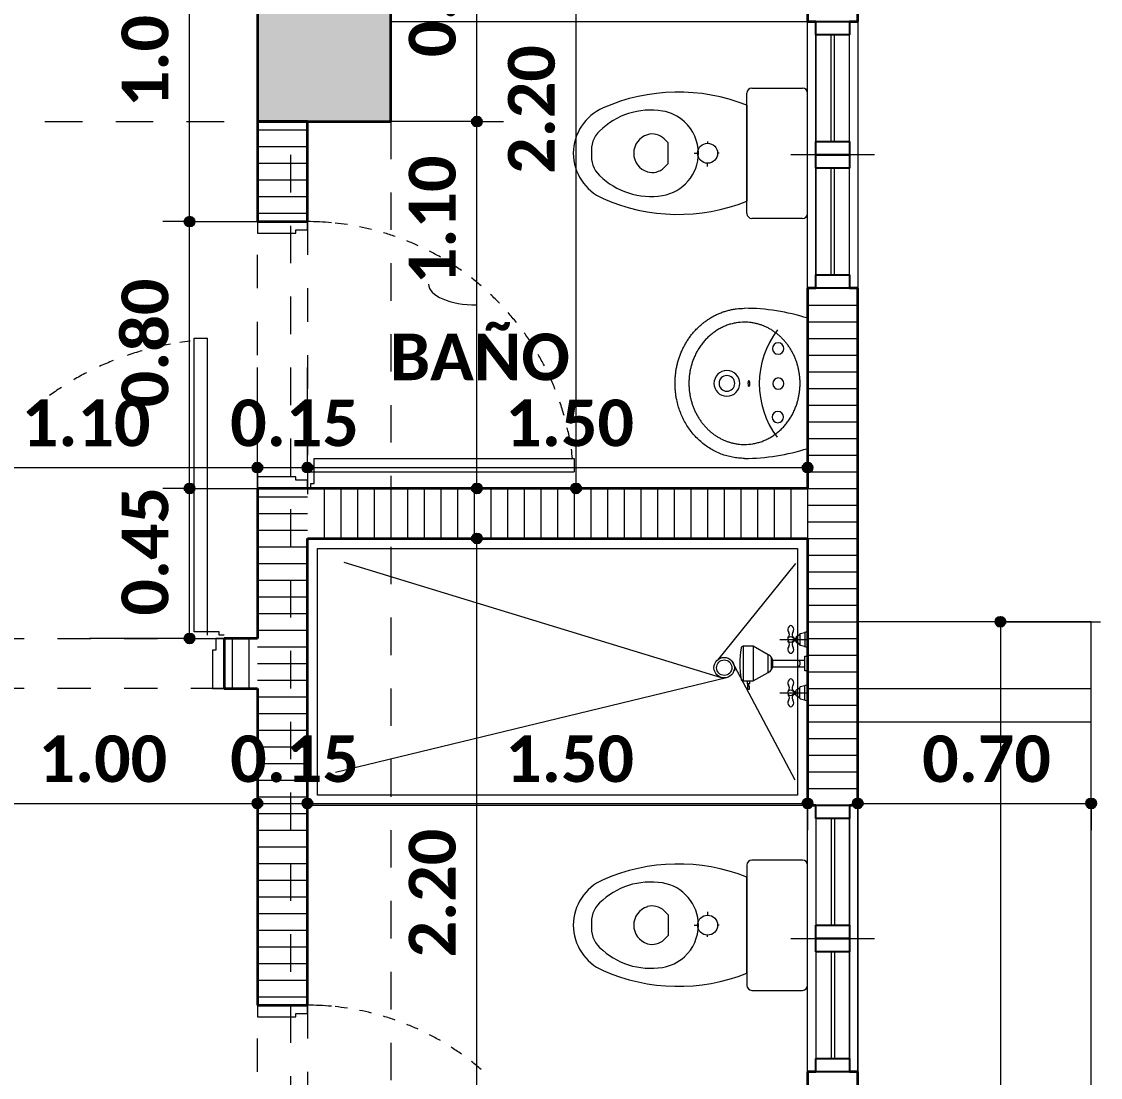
# Model space of a CAD drawing. Header units: metres. Extents: x -144 to 1000, y -717 to 29.
# Drawn here: x 707.075 to 710.31, y -563.292 to -560.126 of the extents above; entities that cross this region are included whole.
import ezdxf

# ---------------------------------------------------------------- set-up
doc = ezdxf.new("R2010")
doc.units = ezdxf.units.M
for name, pattern in [('Basculante', [0.11625, 0.075, -0.04125]), ('basculante modificado', [0.18, 0.1125, -0.0675]), ('Trazo', [0.45, 0.225, -0.225])]:
    doc.linetypes.add(name, pattern=pattern)
doc.layers.get('0').update_dxf_attribs({"color": 1})
for name, color, linetype, lineweight in [('A-ANNO-DIMS', 1, 'Continuous', 9), ('A-DETL', 1, 'Continuous', 9), ('A-DETL-GENF', 1, 'Continuous', 9), ('A-DOOR', 1, 'Continuous', 9), ('A-DOOR-FRAM', 1, 'Continuous', 9), ('A-DOOR-HDLN', 1, 'Trazo', 20), ('A-GLAZ', 1, 'Continuous', 9), ('A-WALL', 4, 'Continuous', 9), ('G-ANNO-TEXT', 2, 'Continuous', 9), ('P-SANR-FIXT', 1, 'Continuous', 9), ('S-COLS', 7, 'Continuous', 9)]:
    doc.layers.add(name, color=color, linetype=linetype, lineweight=lineweight)
doc.layers.add('A-WALL-PATT', color=7, linetype='Continuous', lineweight=35, true_color=0x9c9c9c)
doc.styles.add('Calibri_B', font='calibrib.ttf', dxfattribs={"height": 0.165})
doc.styles.add('Calibri_B_4', font='calibrib.ttf', dxfattribs={"height": 0.1125})

# ---------------------------------------------------------------- blocks, each defined once
blk = doc.blocks.new('S')
at = {"layer": 'A-ANNO-DIMS', "lineweight": 25}
h = blk.add_hatch(color=256, dxfattribs=at)
edge = h.paths.add_edge_path()
edge.add_arc((697.7075, -499.6485), 0.015, 0, 360)
h = blk.add_hatch(color=256, dxfattribs=at)
edge = h.paths.add_edge_path()
edge.add_arc((697.7075, -499.6485), 0.015, 0, 360)
h = blk.add_hatch(color=256, dxfattribs=at)
edge = h.paths.add_edge_path()
edge.add_arc((696.8461, -499.9486), 0.015, 0, 360)
h = blk.add_hatch(color=256, dxfattribs=at)
edge = h.paths.add_edge_path()
edge.add_arc((696.8461, -499.9486), 0.015, 0, 360)
h = blk.add_hatch(color=256, dxfattribs=at)
edge = h.paths.add_edge_path()
edge.add_arc((697.0494, -500.6862), 0.015, 0, 360)
h = blk.add_hatch(color=256, dxfattribs=at)
edge = h.paths.add_edge_path()
edge.add_arc((697.0494, -500.6862), 0.015, 0, 360)
h = blk.add_hatch(color=256, dxfattribs=at)
edge = h.paths.add_edge_path()
edge.add_arc((697.1994, -500.6862), 0.015, 0, 360)
h = blk.add_hatch(color=256, dxfattribs=at)
edge = h.paths.add_edge_path()
edge.add_arc((697.1994, -500.6862), 0.015, 0, 360)
h = blk.add_hatch(color=256, dxfattribs=at)
edge = h.paths.add_edge_path()
edge.add_arc((698.6994, -500.6862), 0.015, 0, 360)
h = blk.add_hatch(color=256, dxfattribs=at)
edge = h.paths.add_edge_path()
edge.add_arc((696.8461, -500.7486), 0.015, 0, 360)
h = blk.add_hatch(color=256, dxfattribs=at)
edge = h.paths.add_edge_path()
edge.add_arc((696.8461, -500.7486), 0.015, 0, 360)
h = blk.add_hatch(color=256, dxfattribs=at)
edge = h.paths.add_edge_path()
edge.add_arc((697.7075, -500.7486), 0.015, 0, 360)
h = blk.add_hatch(color=256, dxfattribs=at)
edge = h.paths.add_edge_path()
edge.add_arc((698.0049, -500.7486), 0.015, 0, 360)
h = blk.add_hatch(color=256, dxfattribs=at)
edge = h.paths.add_edge_path()
edge.add_arc((697.7075, -500.8986), 0.015, 0, 360)
h = blk.add_hatch(color=256, dxfattribs=at)
edge = h.paths.add_edge_path()
edge.add_arc((699.2773, -501.1485), 0.015, 0, 360)
h = blk.add_hatch(color=256, dxfattribs=at)
edge = h.paths.add_edge_path()
edge.add_arc((696.8461, -501.1985), 0.015, 0, 360)
h = blk.add_hatch(color=256, dxfattribs=at)
edge = h.paths.add_edge_path()
edge.add_arc((697.0494, -501.6934), 0.015, 0, 360)
h = blk.add_hatch(color=256, dxfattribs=at)
edge = h.paths.add_edge_path()
edge.add_arc((697.0494, -501.6934), 0.015, 0, 360)
h = blk.add_hatch(color=256, dxfattribs=at)
edge = h.paths.add_edge_path()
edge.add_arc((697.1994, -501.6934), 0.015, 0, 360)
h = blk.add_hatch(color=256, dxfattribs=at)
edge = h.paths.add_edge_path()
edge.add_arc((697.1994, -501.6934), 0.015, 0, 360)
h = blk.add_hatch(color=256, dxfattribs=at)
edge = h.paths.add_edge_path()
edge.add_arc((698.6994, -501.6934), 0.015, 0, 360)
h = blk.add_hatch(color=256, dxfattribs=at)
edge = h.paths.add_edge_path()
edge.add_arc((698.8494, -501.6934), 0.015, 0, 360)
h = blk.add_hatch(color=256, dxfattribs=at)
edge = h.paths.add_edge_path()
edge.add_arc((699.5496, -501.6934), 0.015, 0, 360)
at = {"layer": 'S-COLS', "true_color": 0x5b5b5b}
h = blk.add_hatch(color=251, dxfattribs=at)
h.paths.add_polyline_path([(697.4492, -507.3486), (697.4492, -506.4486), (696.9492, -506.4486), (696.9492, -507.3486), (697.3584, -507.3486)])
h.paths.add_polyline_path([(679.2055, -507.3486), (679.6494, -507.3486), (679.6494, -506.4486), (679.1494, -506.4486), (679.1494, -507.3486)])
h.paths.add_polyline_path([(687.3494, -507.3485), (687.3494, -506.4485), (686.8494, -506.4485), (686.8494, -507.3485)])
h.paths.add_polyline_path([(693.5604, -499.6485), (693.6495, -499.6485), (693.6495, -496.4985), (693.1495, -496.4985), (693.1495, -499.6485)])
h.paths.add_polyline_path([(683.4709, -499.6485), (685.0494, -499.6485), (685.049, -499.1486), (683.3492, -499.1486), (683.3492, -496.9986), (685.0495, -496.9986), (685.049, -496.4986), (683.0492, -496.4986), (683.0492, -499.6485), (683.1162, -499.6485)])
h.paths.add_polyline_path([(697.4495, -499.6485), (697.4495, -498.9486), (697.0495, -498.9486), (697.0495, -499.6485)])
h.paths.add_polyline_path([(679.4363, -499.6485), (679.6494, -499.6485), (679.6494, -498.9486), (679.1494, -498.9486), (679.1494, -499.6485), (679.4221, -499.6485)])
h.paths.add_polyline_path([(687.3494, -499.6485), (687.3494, -498.7485), (686.8494, -498.7485), (686.8494, -499.6485)])
h.paths.add_polyline_path([(687.3495, -497.3986), (687.3495, -496.4986), (686.8495, -496.4986), (686.8495, -497.3986)])
h.paths.add_polyline_path([(679.6492, -497.1986), (679.6492, -496.4975), (679.1492, -496.4986), (679.1492, -497.1986), (679.4242, -497.1986)])
h.paths.add_polyline_path([(697.2251, -497.1986), (697.4495, -497.1986), (697.4495, -496.4975), (697.0495, -496.4975), (697.0495, -497.1986)])
h.paths.add_polyline_path([(686.9244, -488.4986), (687.3494, -488.4986), (687.3494, -487.5986), (686.8494, -487.5986), (686.8494, -488.4986)])
h.paths.add_polyline_path([(697.2091, -488.4986), (697.4494, -488.4986), (697.4494, -487.5986), (696.9494, -487.5986), (696.9494, -488.4986)])
h.paths.add_polyline_path([(680.0745, -487.8986), (680.2494, -487.8986), (680.2494, -487.3986), (679.3494, -487.3986), (679.3494, -487.8986), (679.8744, -487.8986)])
at = {"layer": 'A-ANNO-DIMS'}
for p, q in [((698.0049, -500.7486), (698.0049, -498.5486)), ((696.8461, -499.9486), (696.8461, -498.9486)), ((697.7075, -499.6485), (697.7075, -498.9486)), ((697.7075, -499.6485), (697.4075, -499.6485)), ((697.7075, -499.6485), (697.4075, -499.6485)), ((697.7075, -500.7486), (697.7075, -499.6485)), ((697.7075, -499.6485), (697.7875, -499.6485)), ((697.7075, -499.6485), (697.7875, -499.6485)), ((696.8461, -499.9486), (696.7661, -499.9486)), ((696.8461, -499.9486), (696.7661, -499.9486)), ((696.8461, -500.7486), (696.8461, -499.9486)), ((696.8461, -499.9486), (697.1461, -499.9486)), ((696.8461, -499.9486), (697.1461, -499.9486)), ((697.0494, -500.6862), (697.0494, -500.3862)), ((697.0494, -500.6862), (697.0494, -500.3862)), ((697.1994, -500.6862), (697.1994, -500.3862)), ((697.1994, -500.6862), (697.1994, -500.3862)), ((698.6994, -500.6862), (698.6994, -500.3862)), ((695.9494, -500.6862), (697.0494, -500.6862)), ((697.0494, -500.6862), (697.0494, -500.7662)), ((697.0494, -500.6862), (697.1994, -500.6862)), ((697.0494, -500.6862), (697.0494, -500.7662)), ((697.1994, -500.6862), (697.1994, -500.7662)), ((697.1994, -500.6862), (698.6994, -500.6862)), ((697.1994, -500.6862), (697.1994, -500.7662)), ((698.6994, -500.6862), (698.6994, -500.7662)), ((696.8461, -500.7486), (696.7661, -500.7486)), ((696.8461, -500.7486), (696.7661, -500.7486)), ((696.8461, -501.1985), (696.8461, -500.7486)), ((696.8461, -500.7486), (697.1461, -500.7486)), ((696.8461, -500.7486), (697.1461, -500.7486)), ((697.7075, -500.7486), (697.4075, -500.7486)), ((698.0049, -500.7486), (697.7049, -500.7486)), ((697.7075, -500.7486), (697.7875, -500.7486)), ((698.0049, -500.7486), (698.0849, -500.7486)), ((697.7075, -500.8986), (697.4075, -500.8986)), ((697.7075, -503.0986), (697.7075, -500.8986)), ((697.7075, -500.8986), (697.7875, -500.8986)), ((699.2773, -501.1485), (699.1973, -501.1485)), ((699.2773, -501.1485), (699.2773, -507.3486)), ((699.2773, -501.1485), (699.5773, -501.1485)), ((696.8461, -501.1985), (696.5461, -501.1985)), ((696.8461, -501.1985), (696.9261, -501.1985)), ((697.0494, -501.6934), (697.0494, -501.3934)), ((697.0494, -501.6934), (697.0494, -501.3934)), ((697.1994, -501.6934), (697.1994, -501.3934)), ((697.1994, -501.6934), (697.1994, -501.3934)), ((698.6994, -501.6934), (698.6994, -501.3934)), ((698.8494, -501.6934), (698.8494, -501.3934)), ((699.5496, -501.6934), (699.5496, -501.3934)), ((696.0494, -501.6934), (697.0494, -501.6934)), ((697.0494, -501.6934), (697.0494, -501.7734)), ((697.0494, -501.6934), (697.1994, -501.6934)), ((697.0494, -501.6934), (697.0494, -501.7734)), ((697.1994, -501.6934), (697.1994, -501.7734)), ((697.1994, -501.6934), (698.6994, -501.6934)), ((697.1994, -501.6934), (697.1994, -501.7734)), ((698.6994, -501.6934), (698.6994, -501.7734)), ((698.8494, -501.6934), (699.5496, -501.6934)), ((698.8494, -501.6934), (698.8494, -501.7734)), ((699.5496, -501.6934), (699.5496, -501.7734))]:
    blk.add_line(p, q, dxfattribs=at)
at = {"layer": 'A-ANNO-DIMS', "lineweight": 25}
for centre in [(697.7075, -499.6485), (697.7075, -499.6485), (696.8461, -499.9486), (696.8461, -499.9486), (697.0494, -500.6862), (697.0494, -500.6862), (697.1994, -500.6862), (697.1994, -500.6862), (698.6994, -500.6862), (696.8461, -500.7486), (696.8461, -500.7486), (697.7075, -500.7486), (698.0049, -500.7486), (697.7075, -500.8986), (699.2773, -501.1485), (696.8461, -501.1985), (697.0494, -501.6934), (697.0494, -501.6934), (697.1994, -501.6934), (697.1994, -501.6934), (698.6994, -501.6934), (698.8494, -501.6934), (699.5496, -501.6934)]:
    blk.add_circle(centre, 0.015, dxfattribs=at)
at = {"layer": 'A-ANNO-DIMS'}
blk.add_ellipse((697.7075, -500.1362), major_axis=(0.1451, 0), ratio=0.429328, start_param=3.141593, end_param=4.712389, dxfattribs=at)
at = {"layer": 'A-DETL', "color": 7, "linetype": 'basculante modificado'}
for p, q in [((693.6494, -499.6485), (697.0495, -499.6485)), ((697.1492, -506.4485), (697.1492, -499.6485)), ((697.4492, -499.6485), (697.4492, -506.4485))]:
    blk.add_line(p, q, dxfattribs=at)
at = {"layer": 'A-DETL-GENF', "lineweight": 25}
for p, q in [((698.7244, -499.3886), (698.7244, -499.3486)), ((698.7244, -499.3486), (698.8244, -499.3486)), ((698.8244, -499.3486), (698.8244, -499.3886)), ((698.8244, -499.3886), (698.7244, -499.3886)), ((698.7244, -499.7486), (698.7244, -499.7086)), ((698.7244, -499.7086), (698.8244, -499.7086)), ((698.8244, -499.7086), (698.8244, -499.7486)), ((698.8244, -499.7486), (698.7244, -499.7486)), ((698.7244, -499.7886), (698.7244, -499.7486)), ((698.7244, -499.7486), (698.8244, -499.7486)), ((698.8244, -499.7486), (698.8244, -499.7886)), ((698.8244, -499.7886), (698.7244, -499.7886)), ((698.7244, -500.1486), (698.7244, -500.1086)), ((698.7244, -500.1086), (698.8244, -500.1086)), ((698.8244, -500.1086), (698.8244, -500.1486)), ((698.8244, -500.1486), (698.7244, -500.1486)), ((698.7244, -501.6986), (698.8244, -501.6986)), ((698.7244, -501.7386), (698.7244, -501.6986)), ((698.8244, -501.6986), (698.8244, -501.7386)), ((698.8244, -501.7386), (698.7244, -501.7386)), ((698.7244, -502.0586), (698.8244, -502.0586)), ((698.7244, -502.0986), (698.7244, -502.0586)), ((698.8244, -502.0586), (698.8244, -502.0986)), ((698.7244, -502.0986), (698.8244, -502.0986)), ((698.7244, -502.1386), (698.7244, -502.0986)), ((698.8244, -502.0986), (698.7244, -502.0986)), ((698.8244, -502.0986), (698.8244, -502.1386)), ((698.8244, -502.1386), (698.7244, -502.1386)), ((698.7244, -502.4586), (698.8244, -502.4586)), ((698.7244, -502.4986), (698.7244, -502.4586)), ((698.8244, -502.4586), (698.8244, -502.4986)), ((698.8244, -502.4986), (698.7244, -502.4986))]:
    blk.add_line(p, q, dxfattribs=at)
at = {"layer": 'A-DETL-GENF'}
for p, q in [((698.7244, -499.7086), (698.7244, -499.3886)), ((698.7694, -499.7086), (698.7694, -499.3886)), ((698.7794, -499.7086), (698.7794, -499.3886)), ((698.8244, -499.7086), (698.8244, -499.3886)), ((698.7244, -500.1086), (698.7244, -499.7886)), ((698.7694, -500.1086), (698.7694, -499.7886)), ((698.7794, -500.1086), (698.7794, -499.7886)), ((698.8244, -500.1086), (698.8244, -499.7886)), ((698.7244, -501.7386), (698.7244, -502.0586)), ((698.7694, -501.7386), (698.7694, -502.0586)), ((698.7794, -501.7386), (698.7794, -502.0586)), ((698.8244, -501.7386), (698.8244, -502.0586)), ((698.7244, -502.1386), (698.7244, -502.4586)), ((698.7694, -502.1386), (698.7694, -502.4586)), ((698.7794, -502.1386), (698.7794, -502.4586)), ((698.8244, -502.1386), (698.8244, -502.4586))]:
    blk.add_line(p, q, dxfattribs=at)
at = {"layer": 'A-DETL-GENF', "linetype": 'Basculante'}
for p, q in [((697.0494, -500.7486), (697.0494, -499.9486)), ((697.0494, -499.9486), (697.1994, -499.9486)), ((697.1994, -499.9486), (697.1994, -500.7486)), ((697.1994, -500.7486), (697.0494, -500.7486)), ((696.0494, -501.1985), (696.9494, -501.1985)), ((696.9494, -501.1985), (696.9494, -501.3485)), ((696.9494, -501.3485), (696.0494, -501.3485)), ((697.0494, -503.0986), (697.0494, -502.2986)), ((697.0494, -502.2986), (697.1994, -502.2986)), ((697.1994, -502.2986), (697.1994, -503.0986))]:
    blk.add_line(p, q, dxfattribs=at)
at = {"layer": 'A-DOOR', "lineweight": 15}
for p, q in [((696.8594, -500.2985), (696.8994, -500.2985)), ((696.8594, -501.1785), (696.8594, -500.2985)), ((696.8994, -501.1885), (696.8994, -500.2985)), ((697.2194, -500.6586), (697.9994, -500.6586)), ((697.2194, -500.7336), (697.2194, -500.6586)), ((697.9994, -500.6586), (697.9994, -500.6986)), ((697.2094, -500.6986), (697.9994, -500.6986)), ((697.2094, -500.7336), (697.2194, -500.7336)), ((697.2094, -500.7486), (697.2094, -500.7336)), ((696.9344, -501.1785), (696.8594, -501.1785)), ((696.9344, -501.1885), (696.9344, -501.1785)), ((696.9494, -501.1885), (696.9344, -501.1885))]:
    blk.add_line(p, q, dxfattribs=at)
at = {"layer": 'A-DOOR'}
for p, q in [((697.1994, -500.7486), (697.0494, -500.7486)), ((696.9494, -501.1985), (696.9494, -501.3485))]:
    blk.add_line(p, q, dxfattribs=at)
for centre, radius, start, end in [((697.1994, -500.7486), 0.8, 84.8602, 90), ((697.1994, -500.7486), 0.8, 81.4009, 84.0571), ((697.1994, -500.7486), 0.8, 76.0919, 78.7462), ((697.1994, -500.7486), 0.8, 70.7809, 73.4371), ((697.1994, -500.7486), 0.8, 65.4605, 68.1223), ((697.1994, -500.7486), 0.8, 60.1233, 62.7944), ((697.1994, -500.7486), 0.8, 54.7622, 57.4462), ((697.1994, -500.7486), 0.8, 49.3702, 52.0705), ((697.1994, -500.7486), 0.8, 43.9406, 46.6605), ((697.1994, -500.7486), 0.8, 38.4672, 41.2097), ((697.1994, -500.7486), 0.8, 32.9441, 35.7122), ((696.9479, -501.1964), 0.8947, 100.2582, 103.1511), ((696.9479, -501.1964), 0.8947, 100.2582, 103.1511), ((696.9479, -501.1964), 0.8947, 96.4594, 98.45), ((696.9479, -501.1964), 0.8947, 111.7283, 114.5549), ((696.9479, -501.1964), 0.8947, 105.8316, 108.8857), ((697.1994, -500.7486), 0.8, 27.366, 30.1622), ((696.9479, -501.1964), 0.8947, 117.366, 120.1622), ((697.1994, -500.7486), 0.8, 21.7283, 24.5549), ((696.9479, -501.1964), 0.8947, 122.9441, 125.7122), ((697.1994, -500.7486), 0.8, 15.8316, 18.8857), ((696.9479, -501.1964), 0.8947, 128.4672, 131.2097), ((697.1994, -500.7486), 0.8, 10.2582, 13.1511), ((697.1994, -500.7486), 0.8, 10.2582, 13.1511), ((697.1994, -500.7486), 0.8, 6.4594, 8.45), ((697.1994, -503.0986), 0.8, 84.8602, 90), ((697.1994, -503.0986), 0.8, 81.4009, 84.0571), ((697.1994, -503.0986), 0.8, 76.0919, 78.7462), ((697.1994, -503.0986), 0.8, 70.7809, 73.4371), ((697.1994, -503.0986), 0.8, 65.4605, 68.1223), ((697.1994, -503.0986), 0.8, 60.1233, 62.7944), ((697.1994, -503.0986), 0.8, 54.7622, 57.4462), ((697.1994, -503.0986), 0.8, 49.3702, 52.0705)]:
    blk.add_arc(centre, radius, start, end, dxfattribs=at)
at = {"layer": 'A-DOOR-FRAM'}
for p, q in [((697.0494, -499.9486), (697.0494, -499.9836)), ((697.1644, -499.9836), (697.1644, -499.9736)), ((697.1644, -499.9736), (697.1994, -499.9736)), ((697.1994, -499.9736), (697.1994, -499.9486)), ((697.0494, -499.9836), (697.1644, -499.9836)), ((697.0494, -500.7136), (697.0494, -500.7486)), ((697.1644, -500.7136), (697.0494, -500.7136)), ((697.1644, -500.7236), (697.1644, -500.7136)), ((697.1994, -500.7236), (697.1644, -500.7236)), ((697.1994, -500.7486), (697.1994, -500.7236)), ((696.9494, -501.1985), (696.9244, -501.1985)), ((696.9244, -501.1985), (696.9244, -501.2335)), ((696.9244, -501.2335), (696.9144, -501.2335)), ((696.9144, -501.2335), (696.9144, -501.3485)), ((696.9144, -501.3485), (696.9494, -501.3485)), ((697.0494, -502.2986), (697.0494, -502.3336)), ((697.1994, -502.3236), (697.1994, -502.2986)), ((697.0494, -502.3336), (697.1644, -502.3336)), ((697.1644, -502.3336), (697.1644, -502.3236)), ((697.1644, -502.3236), (697.1994, -502.3236))]:
    blk.add_line(p, q, dxfattribs=at)
at = {"layer": 'A-DOOR-HDLN'}
for p, q in [((697.0494, -499.9486), (697.1994, -499.9486)), ((697.0494, -502.2986), (697.1994, -502.2986))]:
    blk.add_line(p, q, dxfattribs=at)
at = {"layer": 'A-GLAZ'}
for p, q in [((698.7244, -499.3486), (698.8244, -499.3486)), ((698.7244, -499.3486), (698.7244, -499.7486)), ((698.8244, -499.7486), (698.8244, -499.3486)), ((698.8994, -499.7486), (698.6494, -499.7486)), ((698.7244, -499.7486), (698.8244, -499.7486)), ((698.7244, -499.7486), (698.8244, -499.7486)), ((698.7244, -499.7486), (698.7244, -500.1486)), ((698.8244, -500.1486), (698.8244, -499.7486)), ((698.7244, -500.1486), (698.8244, -500.1486)), ((698.8244, -501.6986), (698.7244, -501.6986)), ((698.7244, -501.6986), (698.7244, -502.0986)), ((698.8244, -502.0986), (698.8244, -501.6986)), ((698.6494, -502.0986), (698.8994, -502.0986)), ((698.8244, -502.0986), (698.7244, -502.0986)), ((698.7244, -502.0986), (698.7244, -502.4986)), ((698.8244, -502.0986), (698.7244, -502.0986)), ((698.8244, -502.4986), (698.8244, -502.0986)), ((698.8244, -502.4986), (698.7244, -502.4986))]:
    blk.add_line(p, q, dxfattribs=at)
at = {"layer": 'A-WALL', "lineweight": 35}
for p, q in [((698.8494, -499.3486), (698.8494, -498.3986)), ((698.6994, -498.5486), (698.6994, -499.3486)), ((698.6994, -499.3486), (698.7244, -499.3486)), ((698.8244, -499.3486), (698.8494, -499.3486)), ((697.0494, -499.6485), (697.0494, -499.9486)), ((697.1994, -499.6485), (697.0494, -499.6485)), ((697.1994, -499.9486), (697.1994, -499.6485)), ((697.0494, -499.9486), (697.1994, -499.9486)), ((698.6994, -500.1486), (698.6994, -500.7486)), ((698.7244, -500.1486), (698.6994, -500.1486)), ((698.8494, -500.1486), (698.8244, -500.1486)), ((698.8494, -501.6986), (698.8494, -500.1486)), ((698.6994, -500.7486), (697.0494, -500.7486)), ((697.0494, -500.7486), (697.0494, -501.1985)), ((697.1994, -500.8986), (698.6994, -500.8986)), ((697.1994, -502.2986), (697.1994, -500.8986)), ((698.6994, -500.8986), (698.6994, -501.6986)), ((697.0494, -501.1985), (696.9494, -501.1985)), ((696.9494, -501.1985), (696.9494, -501.3485)), ((696.9494, -501.3485), (697.0494, -501.3485)), ((697.0494, -501.3485), (697.0494, -502.2986)), ((698.6994, -501.6986), (698.7244, -501.6986)), ((698.8244, -501.6986), (698.8494, -501.6986)), ((697.0494, -502.2986), (697.1994, -502.2986)), ((698.6994, -502.4986), (698.6994, -503.0986)), ((698.7244, -502.4986), (698.6994, -502.4986)), ((698.8494, -502.4986), (698.8244, -502.4986)), ((698.8494, -503.2486), (698.8494, -502.4986))]:
    blk.add_line(p, q, dxfattribs=at)
at = {"layer": 'A-WALL'}
for p, q in [((698.6994, -500.1486), (698.6994, -499.3486)), ((698.8494, -499.3486), (698.8494, -500.1486)), ((699.5496, -501.1485), (698.8494, -501.1485)), ((698.8494, -501.1485), (698.8494, -501.4485)), ((699.5496, -501.4485), (699.5496, -501.1485)), ((698.8494, -501.3485), (699.5496, -501.3485)), ((698.8494, -507.3486), (698.8494, -501.3485)), ((699.5496, -507.3486), (699.5496, -501.3485)), ((698.8494, -501.4485), (699.5496, -501.4485)), ((698.6994, -502.4986), (698.6994, -501.6986)), ((698.8494, -501.6986), (698.8494, -502.4986))]:
    blk.add_line(p, q, dxfattribs=at)
at = {"layer": 'A-WALL-PATT', "color": 8, "lineweight": 5, "true_color": 0x727272}
for p, q in [((697.0494, -499.6736), (697.1994, -499.6736)), ((697.0494, -499.7236), (697.1994, -499.7236)), ((697.0494, -499.7736), (697.1994, -499.7736)), ((697.0495, -499.8236), (697.1994, -499.8236)), ((697.0495, -499.8736), (697.1994, -499.8736)), ((697.0495, -499.9236), (697.1994, -499.9236)), ((698.6994, -500.1486), (698.8494, -500.1486)), ((698.6994, -500.1986), (698.8494, -500.1986)), ((698.6994, -500.2486), (698.8494, -500.2486)), ((698.6994, -500.2986), (698.8494, -500.2986)), ((698.6994, -500.3486), (698.8494, -500.3486)), ((698.6994, -500.3986), (698.8494, -500.3986)), ((698.6994, -500.4486), (698.8494, -500.4486)), ((698.6994, -500.4986), (698.8494, -500.4986)), ((698.6994, -500.5486), (698.8494, -500.5486)), ((698.6994, -500.5986), (698.8494, -500.5986)), ((698.6994, -500.6486), (698.8494, -500.6486)), ((698.6994, -500.6986), (698.8494, -500.6986)), ((697.249, -500.7486), (697.249, -500.8986)), ((697.299, -500.7486), (697.299, -500.8986)), ((697.349, -500.7486), (697.349, -500.8986)), ((697.399, -500.7486), (697.399, -500.8986)), ((697.449, -500.7486), (697.449, -500.8986)), ((697.499, -500.7486), (697.499, -500.8986)), ((697.549, -500.7486), (697.549, -500.8986)), ((697.599, -500.7486), (697.599, -500.8986)), ((697.649, -500.7486), (697.649, -500.8986)), ((697.699, -500.7486), (697.699, -500.8986)), ((697.749, -500.7486), (697.749, -500.8986)), ((697.799, -500.7486), (697.799, -500.8986)), ((697.849, -500.7486), (697.849, -500.8986)), ((697.899, -500.7486), (697.899, -500.8986)), ((697.949, -500.7486), (697.949, -500.8986)), ((697.999, -500.7486), (697.999, -500.8986)), ((698.049, -500.7486), (698.049, -500.8986)), ((698.099, -500.7486), (698.099, -500.8986)), ((698.149, -500.7486), (698.149, -500.8986)), ((698.199, -500.7486), (698.199, -500.8986)), ((698.249, -500.7486), (698.249, -500.8986)), ((698.299, -500.7486), (698.299, -500.8986)), ((698.349, -500.7486), (698.349, -500.8986)), ((698.399, -500.7486), (698.399, -500.8986)), ((698.449, -500.7486), (698.449, -500.8986)), ((698.499, -500.7486), (698.499, -500.8986)), ((698.549, -500.7486), (698.549, -500.8986)), ((698.599, -500.7486), (698.599, -500.8986)), ((698.649, -500.7486), (698.649, -500.8986)), ((698.699, -500.7486), (698.699, -500.8986)), ((698.6994, -500.7486), (698.8494, -500.7486)), ((697.0494, -500.7736), (697.1994, -500.7736)), ((698.6994, -500.7986), (698.8494, -500.7986)), ((697.0494, -500.8236), (697.1994, -500.8236)), ((698.6994, -500.8486), (698.8494, -500.8486)), ((697.0494, -500.8736), (697.1994, -500.8736)), ((698.6994, -500.8986), (698.8494, -500.8986)), ((697.0494, -500.9236), (697.1994, -500.9236)), ((697.0494, -500.9736), (697.1994, -500.9736)), ((698.6994, -500.9486), (698.8494, -500.9486)), ((698.6994, -500.9986), (698.8494, -500.9986)), ((697.0494, -501.0236), (697.1994, -501.0236)), ((697.0494, -501.0736), (697.1994, -501.0736)), ((698.6994, -501.0486), (698.8494, -501.0486)), ((698.6994, -501.0986), (698.8494, -501.0986)), ((697.0494, -501.1236), (697.1994, -501.1236)), ((697.0494, -501.1736), (697.1994, -501.1736)), ((698.6994, -501.1486), (698.8494, -501.1486)), ((696.974, -501.1985), (696.974, -501.3485)), ((697.024, -501.1985), (697.024, -501.3485)), ((698.6994, -501.1986), (698.8494, -501.1986)), ((697.0494, -501.2236), (697.1994, -501.2236)), ((698.6994, -501.2486), (698.8494, -501.2486)), ((697.0494, -501.2736), (697.1994, -501.2736)), ((698.6994, -501.2986), (698.8494, -501.2986)), ((697.0494, -501.3236), (697.1994, -501.3236)), ((698.6994, -501.3486), (698.8494, -501.3486)), ((697.0494, -501.3736), (697.1994, -501.3736)), ((698.6994, -501.3986), (698.8494, -501.3986)), ((697.0494, -501.4236), (697.1994, -501.4236)), ((698.6994, -501.4486), (698.8494, -501.4486)), ((697.0494, -501.4736), (697.1994, -501.4736)), ((697.0494, -501.5236), (697.1994, -501.5236)), ((698.6994, -501.4986), (698.8494, -501.4986)), ((698.6994, -501.5486), (698.8494, -501.5486)), ((697.0494, -501.5736), (697.1994, -501.5736)), ((697.0494, -501.6236), (697.1994, -501.6236)), ((698.6994, -501.5986), (698.8494, -501.5986)), ((698.6994, -501.6486), (698.8494, -501.6486)), ((697.0494, -501.6736), (697.1994, -501.6736)), ((697.0494, -501.7236), (697.1994, -501.7236)), ((697.0494, -501.7736), (697.1994, -501.7736)), ((697.0494, -501.8236), (697.1994, -501.8236)), ((697.0494, -501.8736), (697.1994, -501.8736)), ((697.0494, -501.9236), (697.1994, -501.9236)), ((697.0494, -501.9736), (697.1994, -501.9736)), ((697.0494, -502.0236), (697.1994, -502.0236)), ((697.0494, -502.0736), (697.1994, -502.0736)), ((697.0494, -502.1236), (697.1994, -502.1236)), ((697.0494, -502.1736), (697.1994, -502.1736)), ((697.0494, -502.2236), (697.1994, -502.2236)), ((697.0494, -502.2736), (697.1994, -502.2736)), ((698.6994, -502.4986), (698.8494, -502.4986))]:
    blk.add_line(p, q, dxfattribs=at)
at = {"layer": 'P-SANR-FIXT'}
for p, q in [((697.4495, -499.3486), (698.6994, -499.3486)), ((698.5321, -499.548), (698.6844, -499.548)), ((698.5171, -499.7435), (698.5171, -499.563)), ((698.5171, -499.5995), (698.5171, -499.8875)), ((698.2812, -499.7127), (698.2688, -499.7004)), ((698.2812, -499.7743), (698.2812, -499.7127)), ((698.3994, -499.7085), (698.3994, -499.7135)), ((698.3594, -499.7435), (698.3694, -499.7435)), ((698.4344, -499.7435), (698.4294, -499.7435)), ((698.5171, -499.9239), (698.5171, -499.7435)), ((698.2688, -499.7866), (698.2812, -499.7743)), ((698.3994, -499.7835), (698.3994, -499.7735)), ((698.6844, -499.9389), (698.5321, -499.9389)), ((697.2294, -501.6686), (697.2294, -500.9286)), ((697.2294, -500.9286), (698.6694, -500.9286)), ((698.6694, -500.9286), (698.6694, -501.6686)), ((697.3081, -500.9695), (698.4396, -501.3155)), ((698.663, -500.9741), (698.4287, -501.2634)), ((698.6161, -501.2017), (698.6994, -501.2017)), ((698.6411, -501.1941), (698.6433, -501.1941)), ((698.6411, -501.1972), (698.6411, -501.1941)), ((698.6411, -501.2094), (698.6411, -501.2063)), ((698.6585, -501.1973), (698.6654, -501.1973)), ((698.6585, -501.2062), (698.6654, -501.2062)), ((698.6654, -501.1937), (698.6654, -501.2097)), ((698.6757, -501.1855), (698.6757, -501.2179)), ((698.6773, -501.1839), (698.6905, -501.1812)), ((698.6905, -501.1812), (698.6905, -501.2223)), ((698.6921, -501.1796), (698.6994, -501.1781)), ((698.5055, -501.222), (698.5055, -501.326)), ((698.5359, -501.222), (698.5055, -501.222)), ((698.5359, -501.222), (698.5359, -501.326)), ((698.581, -501.2473), (698.5359, -501.222)), ((698.6433, -501.2094), (698.6411, -501.2094)), ((698.6905, -501.2223), (698.6773, -501.2195)), ((698.6994, -501.2254), (698.6921, -501.2239)), ((698.6624, -501.6241), (698.4717, -501.2655)), ((698.581, -501.3006), (698.581, -501.2473)), ((698.5906, -501.2557), (698.5944, -501.2637)), ((698.5906, -501.2922), (698.5906, -501.2557)), ((698.5944, -501.2637), (698.5944, -501.2834)), ((698.5944, -501.2637), (698.672, -501.2637)), ((698.672, -501.2637), (698.6914, -501.2637)), ((698.6914, -501.2518), (698.6994, -501.2518)), ((698.6914, -501.2953), (698.6914, -501.2518)), ((698.4803, -501.2817), (698.4803, -501.2955)), ((698.5359, -501.326), (698.581, -501.3006)), ((698.5944, -501.2842), (698.5906, -501.2922)), ((698.5944, -501.2834), (698.672, -501.2834)), ((698.672, -501.2834), (698.6914, -501.2834)), ((698.6994, -501.2953), (698.6914, -501.2953)), ((697.2834, -501.5996), (698.4564, -501.3161)), ((698.5055, -501.326), (698.5359, -501.326)), ((698.5187, -501.3347), (698.5187, -501.326)), ((698.5246, -501.3347), (698.5187, -501.3347)), ((698.5203, -501.3417), (698.5203, -501.3347)), ((698.523, -501.3417), (698.523, -501.3347)), ((698.5246, -501.326), (698.5246, -501.3347)), ((698.5187, -501.3417), (698.5187, -501.3505)), ((698.5246, -501.3417), (698.5187, -501.3417)), ((698.5187, -501.3505), (698.5246, -501.3505)), ((698.5246, -501.3505), (698.5246, -501.3417)), ((698.6161, -501.3617), (698.6994, -501.3617)), ((698.6411, -501.3541), (698.6411, -501.3572)), ((698.6433, -501.3541), (698.6411, -501.3541)), ((698.6411, -501.3663), (698.6411, -501.3694)), ((698.6585, -501.3573), (698.6654, -501.3573)), ((698.6585, -501.3662), (698.6654, -501.3662)), ((698.6654, -501.3697), (698.6654, -501.3537)), ((698.6757, -501.3779), (698.6757, -501.3455)), ((698.6905, -501.3412), (698.6773, -501.3439)), ((698.6905, -501.3823), (698.6905, -501.3412)), ((698.6994, -501.3381), (698.6921, -501.3396)), ((698.6411, -501.3694), (698.6433, -501.3694)), ((698.6773, -501.3795), (698.6905, -501.3823)), ((698.6921, -501.3839), (698.6994, -501.3854)), ((698.6694, -501.6686), (697.2294, -501.6686)), ((697.1994, -501.6986), (698.6994, -501.6986)), ((698.5171, -501.8781), (698.5171, -502.0586)), ((698.6844, -501.8631), (698.5321, -501.8631)), ((698.5171, -502.2025), (698.5171, -501.9146)), ((698.2688, -502.0154), (698.2812, -502.0278)), ((698.2812, -502.0278), (698.2812, -502.0893)), ((698.3994, -502.0185), (698.3994, -502.0285)), ((698.3594, -502.0586), (698.3694, -502.0586)), ((698.4344, -502.0586), (698.4294, -502.0586)), ((698.5171, -502.0586), (698.5171, -502.239)), ((698.2812, -502.0893), (698.2688, -502.1017)), ((698.3994, -502.0935), (698.3994, -502.0885)), ((698.5321, -502.254), (698.6844, -502.254))]:
    blk.add_line(p, q, dxfattribs=at)
for centre, radius in [((698.3994, -499.7435), 0.03), ((698.6489, -501.2017), 0.00903), ((698.4492, -501.2863), 0.0307), ((698.4492, -501.2863), 0.0231), ((698.6489, -501.3617), 0.00903), ((698.3994, -502.0586), 0.03)]:
    blk.add_circle(centre, radius, dxfattribs=at)
for centre, radius, start, end in [((698.5321, -499.563), 0.015, 90, 180), ((698.6844, -499.563), 0.015, 0, 90), ((698.3112, -500.1185), 0.5584, 68.3591, 113.7969), ((698.1464, -499.7449), 0.15, 113.7969, 179.4689), ((698.229, -499.834), 0.2199, 80.9061, 134.3974), ((698.2435, -499.7435), 0.1282, 47.5547, 80.9061), ((698.2435, -499.7435), 0.1282, 359.9985, 47.5547), ((698.1323, -499.7352), 0.0816, 134.3974, 185.8355), ((698.2335, -499.7357), 0.05, 45, 107.1829), ((698.2359, -499.7435), 0.0581, 107.1829, 252.8135), ((698.1464, -499.7421), 0.15, 180.5311, 246.2031), ((698.1323, -499.7518), 0.0816, 174.1645, 225.6026), ((698.2435, -499.7435), 0.1282, 279.0939, 0.0015), ((698.229, -499.653), 0.2199, 225.6026, 279.0939), ((698.2335, -499.7512), 0.05, 252.8135, 315), ((698.3112, -499.3684), 0.5584, 246.2031, 291.6409), ((698.5321, -499.9239), 0.015, 180, 270), ((698.6844, -499.9239), 0.015, 270, 0), ((698.5098, -500.8227), 0.6142, 72.0171, 89.9829), ((698.821, -500.4351), 0.2666, 142.677, 216.9121), ((698.611, -500.3292), 0.017, 90, 270), ((698.611, -500.3292), 0.017, 270, 90), ((698.4571, -500.4336), 0.0386, 90, 270), ((698.4571, -500.4336), 0.0386, 270, 90), ((698.4571, -500.4336), 0.0235, 90, 270), ((698.4571, -500.4336), 0.0235, 270, 90), ((698.6114, -500.4343), 0.0168, 0, 180), ((698.6114, -500.4343), 0.0168, 180, 0), ((698.61, -500.5348), 0.017, 90, 270), ((698.61, -500.5348), 0.017, 270, 90), ((698.5098, -500.0444), 0.6142, 270.0171, 287.9829), ((698.6525, -501.1721), 0.0127, 131.2787, 220.6125), ((698.6489, -501.1662), 0.00597, 37.4869, 142.5131), ((698.6452, -501.1721), 0.0127, 319.3875, 48.7213), ((698.6289, -501.1877), 0.0158, 336.2284, 27.6734), ((698.6663, -501.1872), 0.0133, 149.2408, 223.1352), ((698.6585, -501.1949), 0.0024, 215.3035, 270), ((698.6585, -501.2086), 0.0024, 90, 144.6965), ((698.667, -501.1937), 0.0016, 90, 180), ((698.6667, -501.1828), 0.00934, 271.4421, 342.9741), ((698.6773, -501.1855), 0.0016, 90, 180), ((698.6921, -501.1812), 0.0016, 90, 180), ((698.767, -501.274), 0.2711, 170.1458, 189.8542), ((698.5055, -501.2276), 0.0056, 90, 180), ((698.6525, -501.2314), 0.0127, 139.3875, 228.7213), ((698.6289, -501.2158), 0.0158, 332.3266, 23.7716), ((698.6663, -501.2163), 0.0133, 136.8648, 210.7592), ((698.6452, -501.2314), 0.0127, 311.2787, 40.6125), ((698.667, -501.2097), 0.0016, 180, 270), ((698.6667, -501.2207), 0.00934, 17.0259, 88.5579), ((698.6773, -501.2179), 0.0016, 180, 270), ((698.6921, -501.2223), 0.0016, 180, 270), ((698.5762, -501.2626), 0.016, 25.3085, 72.5748), ((698.6489, -501.2373), 0.00597, 217.4869, 322.5131), ((698.6657, -501.2736), 0.0116, 302.372, 57.628), ((698.5762, -501.2853), 0.016, 287.4252, 334.6915), ((698.5055, -501.3204), 0.0056, 180, 270), ((698.6525, -501.3321), 0.0127, 131.2787, 220.6125), ((698.6489, -501.3262), 0.00597, 37.4869, 142.5131), ((698.6452, -501.3321), 0.0127, 319.3875, 48.7213), ((698.6289, -501.3477), 0.0158, 336.2284, 27.6734), ((698.6663, -501.3472), 0.0133, 149.2408, 223.1352), ((698.6663, -501.3763), 0.0133, 136.8648, 210.7592), ((698.6585, -501.3549), 0.0024, 215.3035, 270), ((698.6585, -501.3686), 0.0024, 90, 144.6965), ((698.667, -501.3537), 0.0016, 90, 180), ((698.6667, -501.3428), 0.00934, 271.4421, 342.9741), ((698.6773, -501.3455), 0.0016, 90, 180), ((698.6921, -501.3412), 0.0016, 90, 180), ((698.6525, -501.3914), 0.0127, 139.3875, 228.7213), ((698.6289, -501.3758), 0.0158, 332.3266, 23.7716), ((698.6489, -501.3973), 0.00597, 217.4869, 322.5131), ((698.6452, -501.3914), 0.0127, 311.2787, 40.6125), ((698.667, -501.3697), 0.0016, 180, 270), ((698.6667, -501.3807), 0.00934, 17.0259, 88.5579), ((698.6773, -501.3779), 0.0016, 180, 270), ((698.6921, -501.3823), 0.0016, 180, 270), ((698.3112, -502.4336), 0.5584, 68.3591, 113.7969), ((698.5321, -501.8781), 0.015, 90, 180), ((698.6844, -501.8781), 0.015, 0, 90), ((698.1464, -502.0599), 0.15, 113.7969, 179.4689), ((698.229, -502.1491), 0.2199, 80.9061, 134.3974), ((698.2435, -502.0585), 0.1282, 359.9985, 80.9061), ((698.1323, -502.0503), 0.0816, 134.3974, 185.8355), ((698.2359, -502.0586), 0.0581, 107.1865, 252.8171), ((698.2335, -502.0508), 0.05, 45, 107.1865), ((698.1464, -502.0572), 0.15, 180.5311, 246.2031), ((698.1323, -502.0668), 0.0816, 174.1645, 225.6026), ((698.2435, -502.0586), 0.1282, 312.4453, 0.0015), ((698.2335, -502.0663), 0.05, 252.8171, 315), ((698.229, -501.968), 0.2199, 225.6026, 279.0939), ((698.2435, -502.0586), 0.1282, 279.0939, 312.4453), ((698.3112, -501.6835), 0.5584, 246.2031, 291.6409), ((698.5321, -502.239), 0.015, 180, 270), ((698.6844, -502.239), 0.015, 270, 0)]:
    blk.add_arc(centre, radius, start, end, dxfattribs=at)
for major_axis in [(0, -0.00908), (0, 0.00908)]:
    blk.add_ellipse((698.5233, -500.4341), major_axis=major_axis, ratio=0.332108, start_param=3.141593, end_param=6.283185, dxfattribs=at)
for points, knots in [([(698.51, -500.6586), (698.5039, -500.6585), (698.4919, -500.6579), (698.4742, -500.6555), (698.457, -500.6515), (698.4399, -500.6457), (698.4233, -500.6385), (698.4076, -500.6299), (698.3925, -500.6197), (698.3784, -500.6084), (698.3653, -500.5959), (698.3531, -500.5821), (698.3422, -500.5675), (698.3325, -500.5519), (698.3239, -500.5355), (698.3168, -500.5186), (698.3119, -500.5038), (698.3087, -500.4918), (698.3064, -500.4818), (698.3044, -500.4707), (698.3028, -500.4583), (698.3018, -500.4459), (698.3015, -500.4336), (698.3018, -500.4212), (698.3028, -500.4088), (698.3044, -500.3964), (698.3066, -500.3843), (698.3094, -500.3723), (698.3128, -500.3603), (698.3169, -500.3486), (698.3215, -500.3372), (698.3267, -500.3262), (698.3326, -500.3153), (698.339, -500.3048), (698.3458, -500.2947), (698.3532, -500.2851), (698.3612, -500.2758), (698.3697, -500.267), (698.3785, -500.2588), (698.3878, -500.2511), (698.3975, -500.244), (698.4077, -500.2374), (698.4181, -500.2314), (698.4288, -500.2262), (698.4399, -500.2215), (698.4513, -500.2175), (698.4627, -500.2143), (698.4743, -500.2118), (698.4899, -500.2093), (698.5019, -500.2086), (698.51, -500.2085)], [-1, -1, -1, -1, -0.973214, -0.946429, -0.919643, -0.892857, -0.866071, -0.839286, -0.8125, -0.785714, -0.758929, -0.732143, -0.705357, -0.678571, -0.651786, -0.625, -0.598214, -0.584821, -0.571429, -0.553571, -0.535714, -0.517857, -0.5, -0.482143, -0.464286, -0.446429, -0.428571, -0.410714, -0.392857, -0.375, -0.357143, -0.339286, -0.321429, -0.303571, -0.285714, -0.267857, -0.25, -0.232143, -0.214286, -0.196429, -0.178571, -0.160714, -0.142857, -0.125, -0.107143, -0.089286, -0.071429, -0.053571, -0.035714, 0, 0, 0, 0]), ([(698.51, -500.2502), (698.5014, -500.2502), (698.4888, -500.2513), (698.4725, -500.2547), (698.4604, -500.2583), (698.4484, -500.263), (698.4369, -500.2686), (698.4259, -500.2751), (698.4152, -500.2825), (698.405, -500.2909), (698.3957, -500.2999), (698.3868, -500.3098), (698.3786, -500.3204), (698.3713, -500.3316), (698.3647, -500.3434), (698.3589, -500.3558), (698.3543, -500.3676), (698.3508, -500.3789), (698.348, -500.3897), (698.3459, -500.4005), (698.3444, -500.4114), (698.3435, -500.4224), (698.3432, -500.4336), (698.3435, -500.4447), (698.3444, -500.4557), (698.3459, -500.4666), (698.348, -500.4774), (698.3508, -500.4882), (698.354, -500.4986), (698.3579, -500.5088), (698.3623, -500.5188), (698.3673, -500.5285), (698.3727, -500.5378), (698.3786, -500.5466), (698.3851, -500.5552), (698.3921, -500.5633), (698.3994, -500.5709), (698.4071, -500.5779), (698.4152, -500.5845), (698.4237, -500.5906), (698.4325, -500.596), (698.4415, -500.6008), (698.4508, -500.6051), (698.4604, -500.6087), (698.4701, -500.6117), (698.4798, -500.614), (698.493, -500.6162), (698.5031, -500.6169), (698.51, -500.6169)], [-1, -1, -1, -1, -0.951923, -0.927885, -0.903846, -0.879808, -0.855769, -0.831731, -0.807692, -0.783654, -0.759615, -0.735577, -0.711538, -0.6875, -0.663462, -0.639423, -0.615385, -0.596154, -0.576923, -0.557692, -0.538462, -0.519231, -0.5, -0.480769, -0.461538, -0.442308, -0.423077, -0.403846, -0.384615, -0.365385, -0.346154, -0.326923, -0.307692, -0.288462, -0.269231, -0.25, -0.230769, -0.211538, -0.192308, -0.173077, -0.153846, -0.134615, -0.115385, -0.096154, -0.076923, -0.057692, -0.038462, 0, 0, 0, 0]), ([(698.51, -500.6169), (698.5185, -500.6169), (698.5311, -500.6158), (698.5474, -500.6124), (698.5595, -500.6088), (698.5715, -500.6041), (698.583, -500.5985), (698.594, -500.592), (698.6047, -500.5846), (698.6149, -500.5762), (698.6243, -500.5672), (698.6331, -500.5573), (698.6413, -500.5467), (698.6486, -500.5355), (698.6552, -500.5237), (698.661, -500.5113), (698.6656, -500.4995), (698.6691, -500.4882), (698.6719, -500.4774), (698.674, -500.4666), (698.6755, -500.4557), (698.6764, -500.4447), (698.6767, -500.4336), (698.6764, -500.4224), (698.6755, -500.4114), (698.674, -500.4005), (698.6719, -500.3897), (698.6691, -500.3789), (698.6659, -500.3685), (698.662, -500.3583), (698.6576, -500.3483), (698.6526, -500.3386), (698.6472, -500.3293), (698.6413, -500.3205), (698.6348, -500.3119), (698.6278, -500.3038), (698.6205, -500.2962), (698.6128, -500.2892), (698.6047, -500.2826), (698.5962, -500.2765), (698.5875, -500.2711), (698.5784, -500.2663), (698.5691, -500.262), (698.5595, -500.2584), (698.5499, -500.2554), (698.5401, -500.2531), (698.5269, -500.2509), (698.5168, -500.2502), (698.51, -500.2502)], [-1, -1, -1, -1, -0.951923, -0.927885, -0.903846, -0.879808, -0.855769, -0.831731, -0.807692, -0.783654, -0.759615, -0.735577, -0.711538, -0.6875, -0.663462, -0.639423, -0.615385, -0.596154, -0.576923, -0.557692, -0.538462, -0.519231, -0.5, -0.480769, -0.461538, -0.442308, -0.423077, -0.403846, -0.384615, -0.365385, -0.346154, -0.326923, -0.307692, -0.288462, -0.269231, -0.25, -0.230769, -0.211538, -0.192308, -0.173077, -0.153846, -0.134615, -0.115385, -0.096154, -0.076923, -0.057692, -0.038462, 0, 0, 0, 0])]:
    blk.add_open_spline(points, degree=3, knots=knots, dxfattribs=at)
at = {"layer": 'S-COLS', "lineweight": 35}
for p, q in [((697.0495, -498.9486), (697.0495, -499.6485)), ((697.4495, -499.6485), (697.4495, -498.9486)), ((697.0495, -499.6485), (697.4495, -499.6485))]:
    blk.add_line(p, q, dxfattribs=at)
at = {"layer": 'A-ANNO-DIMS', "char_height": 0.14, "width": 0.376134, "attachment_point": 1, "rotation": 90, "line_spacing_factor": 1.158048, "style": 'Calibri_B_4'}
for s, insert in [('0.70', (697.5035, -499.4552)), ('1.00', (696.642, -499.6053)), ('2.20', (697.8008, -499.8053)), ('1.10', (697.5035, -500.1362)), ('0.80', (696.642, -500.5053)), ('0.45', (696.642, -501.1302)), ('2.20', (697.5035, -502.1553))]:
    blk.add_mtext(s, dxfattribs=dict(at, insert=insert))
at = {"layer": 'A-ANNO-DIMS', "char_height": 0.14, "width": 0.376134, "attachment_point": 1, "line_spacing_factor": 1.158048, "style": 'Calibri_B_4'}
for s, insert in [('1.10', (696.3427, -500.4821)), ('0.15', (696.9677, -500.4821)), ('1.50', (697.7927, -500.4821)), ('1.00', (696.3927, -501.4894)), ('0.15', (696.9677, -501.4894)), ('1.50', (697.7927, -501.4894)), ('0.70', (699.0428, -501.4894))]:
    blk.add_mtext(s, dxfattribs=dict(at, insert=insert))
at = {"layer": 'G-ANNO-TEXT', "style": 'Calibri_B'}
blk.add_text('BAÑO', height=0.14, dxfattribs=at).set_placement((697.4464, -500.4241))

msp = doc.modelspace()

# ---------------------------------------------------------------- block references
at = {"color": 3}
msp.add_blockref('S', (10.7329, -60.7772), dxfattribs=at)

doc.saveas('drawing.dxf')
